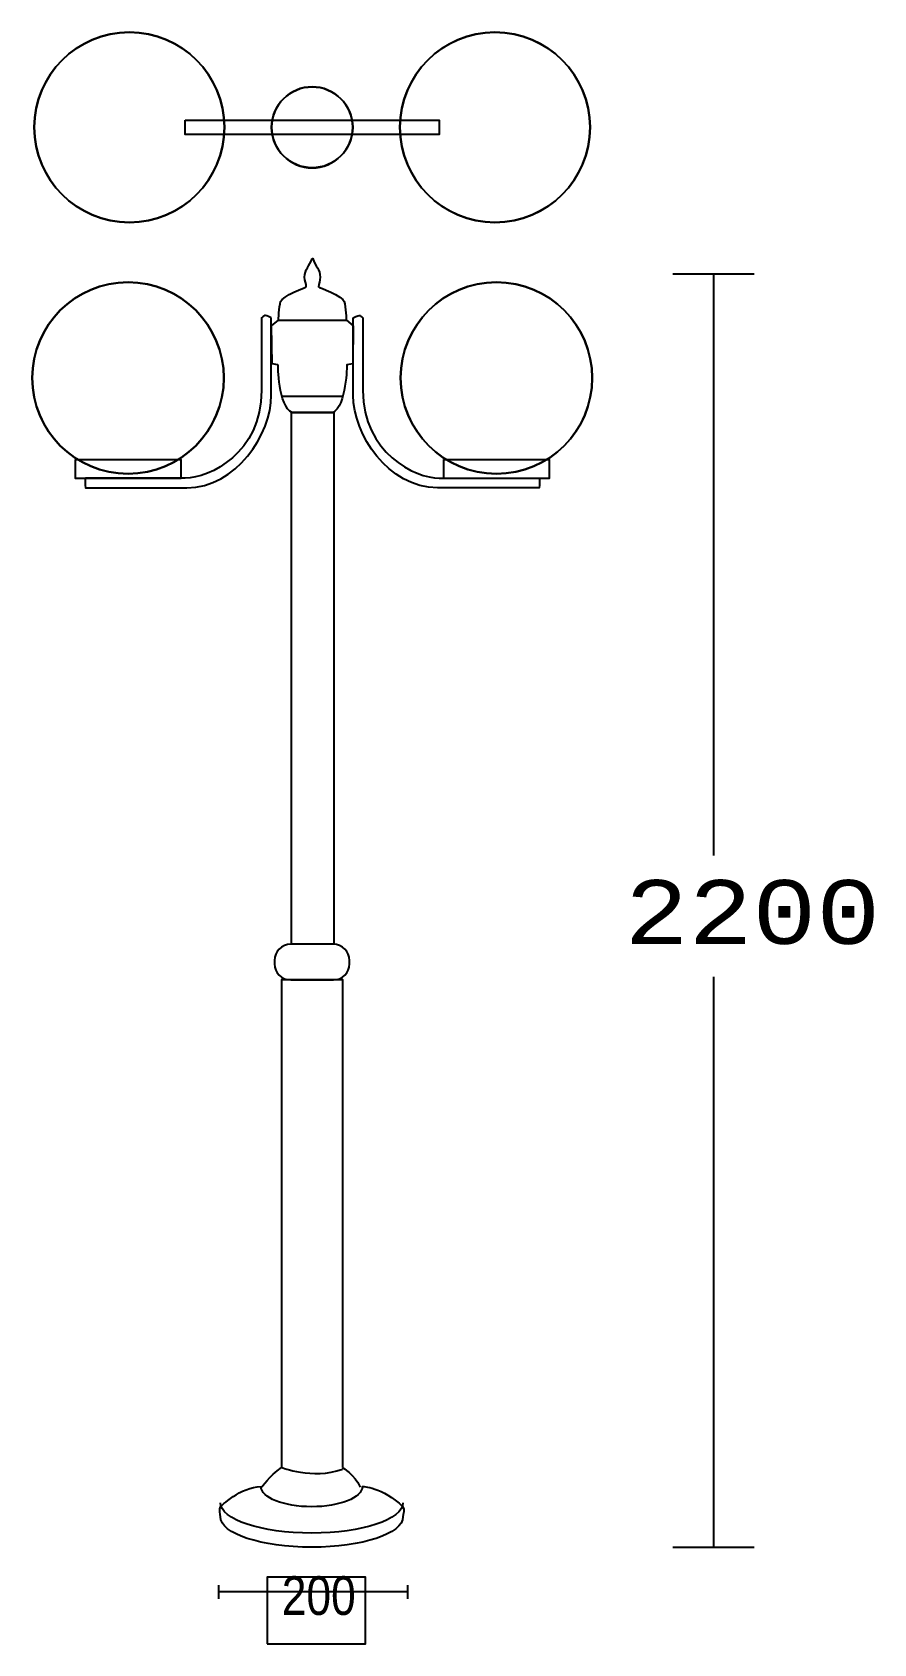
# Model space of a CAD drawing. Extents: x 0 to 156, y 0 to 298.
import ezdxf

# ---------------------------------------------------------------- set-up
doc = ezdxf.new("R2010")
doc.units = 0
doc.layers.add('LIVELLO_1', color=160, linetype='Continuous')
doc.styles.add('STD', font='txt')

# ---------------------------------------------------------------- blocks, each defined once
blk = doc.blocks.new('AI9-BLK1')
at = {"layer": 'LIVELLO_1', "color": 7}
for p, q in [((44.81, 103.99), (59.78, 103.99)), ((52.3, 103.99), (52.3, -3.4)), ((-28.04, 95.46), (-15.5, 95.46)), ((-27.34, 81.41), (-16.26, 81.41)), ((52.3, -25.85), (52.3, -131.19)), ((44.81, -131.19), (59.78, -131.19)), ((-39.13, -138.18), (-39.13, -140.7)), ((-4.23, -139.44), (-39.13, -139.44)), ((-4.23, -138.18), (-4.23, -140.7))]:
    blk.add_line(p, q, dxfattribs=at)
for points in [[(-45.24, 132.4), (1.62, 132.4), (1.62, 129.76), (-45.24, 129.76)], [(-25.62, -19.81), (-25.62, 78.44), (-17.81, 78.44), (-17.81, -19.81)], [(-65.54, 69.74), (-46.08, 69.74), (-46.08, 66.2), (-65.54, 66.2)], [(-65.54, 69.74), (-46.08, 69.74), (-46.08, 66.2), (-65.54, 66.2)], [(2.49, 69.74), (21.95, 69.74), (21.95, 66.2), (2.49, 66.2)], [(2.49, 69.74), (21.95, 69.74), (21.95, 66.2), (2.49, 66.2)], [(-30.12, -149.02), (-11.98, -149.02), (-11.98, -136.71), (-30.12, -136.71)]]:
    blk.add_lwpolyline(points, close=True, dxfattribs=at)
blk.add_lwpolyline([(-27.41, -116.45), (-27.41, -26.35), (-16.18, -26.35), (-16.18, -116.45)], dxfattribs=at)
for centre, radius in [((-55.57, 131.08), 17.56), ((11.95, 131.08), 17.56), ((-21.81, 131.08), 7.48), ((-55.81, 84.78), 17.69), ((12.22, 84.78), 17.69)]:
    blk.add_circle(centre, radius, dxfattribs=at)
for points, knots in [([(-73.13, 131.08), (-73.13, 140.78), (-65.27, 148.64), (-55.57, 148.64), (-45.87, 148.64), (-38.01, 140.78), (-38.01, 131.08), (-38.01, 121.38), (-45.87, 113.51), (-55.57, 113.51), (-65.27, 113.51), (-73.13, 121.38), (-73.13, 131.08)], [0, 0, 0, 0, 1, 1, 1, 2, 2, 2, 3, 3, 3, 4, 4, 4, 4]), ([(-5.61, 131.08), (-5.61, 140.78), (2.26, 148.64), (11.95, 148.64), (21.65, 148.64), (29.52, 140.78), (29.52, 131.08), (29.52, 121.38), (21.65, 113.51), (11.95, 113.51), (2.26, 113.51), (-5.61, 121.38), (-5.61, 131.08)], [0, 0, 0, 0, 1, 1, 1, 2, 2, 2, 3, 3, 3, 4, 4, 4, 4]), ([(-29.29, 131.08), (-29.29, 135.21), (-25.94, 138.56), (-21.81, 138.56), (-17.68, 138.56), (-14.33, 135.21), (-14.33, 131.08), (-14.33, 126.95), (-17.68, 123.59), (-21.81, 123.59), (-25.94, 123.59), (-29.29, 126.95), (-29.29, 131.08)], [0, 0, 0, 0, 1, 1, 1, 2, 2, 2, 3, 3, 3, 4, 4, 4, 4]), ([(-21.84, 106.84), (-22.28, 105.46), (-23.21, 104.84), (-23.21, 103.41), (-23.21, 102.72), (-22.9, 102.28), (-22.9, 101.6), (-22.9, 101.6), (-27.42, 99.9), (-27.65, 98.89), (-27.89, 97.87), (-28.04, 95.46), (-28.04, 95.46), (-28.04, 95.46), (-29.29, 94.44), (-29.29, 94.44), (-29.29, 94.44), (-29.21, 87.42), (-29.21, 87.42), (-29.21, 87.42), (-28.12, 87.19), (-28.12, 87.19), (-28.12, 87.19), (-28.12, 79.62), (-25.47, 78.37), (-25.47, 78.37), (-21.77, 78.37), (-21.77, 78.37), (-21.77, 78.37), (-18.07, 78.37), (-18.07, 78.37), (-15.42, 79.62), (-15.42, 87.19), (-15.42, 87.19), (-15.42, 87.19), (-14.33, 87.42), (-14.33, 87.42), (-14.33, 87.42), (-14.25, 94.44), (-14.25, 94.44), (-14.25, 94.44), (-15.5, 95.46), (-15.5, 95.46), (-15.5, 95.46), (-15.65, 97.87), (-15.89, 98.89), (-16.12, 99.9), (-20.64, 101.6), (-20.64, 101.6), (-20.64, 102.28), (-20.33, 102.72), (-20.33, 103.41), (-20.33, 104.84), (-21.26, 105.46), (-21.7, 106.84), (-21.7, 106.84), (-21.84, 106.84), (-21.84, 106.84)], [0, 0, 0, 0, 1, 1, 1, 2, 2, 2, 3, 3, 3, 4, 4, 4, 5, 5, 5, 6, 6, 6, 7, 7, 7, 8, 8, 8, 9, 9, 9, 10, 10, 10, 11, 11, 11, 12, 12, 12, 13, 13, 13, 14, 14, 14, 15, 15, 15, 16, 16, 16, 17, 17, 17, 18, 18, 18, 19, 19, 19, 19]), ([(-73.5, 84.78), (-73.5, 94.55), (-65.58, 102.47), (-55.81, 102.47), (-46.04, 102.47), (-38.12, 94.55), (-38.12, 84.78), (-38.12, 75), (-46.04, 67.08), (-55.81, 67.08), (-65.58, 67.08), (-73.5, 75), (-73.5, 84.78)], [0, 0, 0, 0, 1, 1, 1, 2, 2, 2, 3, 3, 3, 4, 4, 4, 4]), ([(-5.47, 84.78), (-5.47, 94.55), (2.45, 102.47), (12.22, 102.47), (21.99, 102.47), (29.91, 94.55), (29.91, 84.78), (29.91, 75), (21.99, 67.08), (12.22, 67.08), (2.45, 67.08), (-5.47, 75), (-5.47, 84.78)], [0, 0, 0, 0, 1, 1, 1, 2, 2, 2, 3, 3, 3, 4, 4, 4, 4]), ([(-29.36, 95.92), (-29.36, 95.92), (-29.36, 81.58), (-29.36, 81.58), (-29.36, 74.38), (-35.86, 64.49), (-44.94, 64.49), (-44.94, 64.49), (-63.69, 64.49), (-63.69, 64.49), (-63.78, 65.19), (-63.78, 65.6), (-63.69, 66.29), (-63.69, 66.29), (-45.24, 66.29), (-45.24, 66.29), (-40.78, 66.29), (-31.16, 70.93), (-31.16, 82.47), (-31.16, 82.47), (-31.16, 95.92), (-31.16, 95.92), (-30.65, 96.16), (-30.86, 96.69), (-29.36, 95.92)], [0, 0, 0, 0, 1, 1, 1, 2, 2, 2, 3, 3, 3, 4, 4, 4, 5, 5, 5, 6, 6, 6, 7, 7, 7, 8, 8, 8, 8]), ([(-14.23, 95.92), (-14.23, 95.92), (-14.23, 81.58), (-14.23, 81.58), (-14.23, 74.38), (-7.73, 64.49), (1.35, 64.49), (1.35, 64.49), (20.1, 64.49), (20.1, 64.49), (20.19, 65.19), (20.19, 65.6), (20.1, 66.29), (20.1, 66.29), (1.65, 66.29), (1.65, 66.29), (-2.81, 66.29), (-12.43, 70.93), (-12.43, 82.47), (-12.43, 82.47), (-12.43, 95.92), (-12.43, 95.92), (-12.94, 96.16), (-12.73, 96.69), (-14.23, 95.92)], [0, 0, 0, 0, 1, 1, 1, 2, 2, 2, 3, 3, 3, 4, 4, 4, 5, 5, 5, 6, 6, 6, 7, 7, 7, 8, 8, 8, 8]), ([(-25.77, -19.81), (-25.77, -19.81), (-17.9, -19.81), (-17.9, -19.81), (-16.25, -19.81), (-14.91, -21.16), (-14.91, -22.81), (-14.91, -22.81), (-14.91, -23.42), (-14.91, -23.42), (-14.91, -25.07), (-16.25, -26.41), (-17.9, -26.41), (-17.9, -26.41), (-25.77, -26.41), (-25.77, -26.41), (-27.43, -26.41), (-28.77, -25.07), (-28.77, -23.42), (-28.77, -23.42), (-28.77, -22.81), (-28.77, -22.81), (-28.77, -21.16), (-27.43, -19.81), (-25.77, -19.81)], [0, 0, 0, 0, 1, 1, 1, 2, 2, 2, 3, 3, 3, 4, 4, 4, 5, 5, 5, 6, 6, 6, 7, 7, 7, 8, 8, 8, 8]), ([(-5.06, -123.71), (-4.65, -124.19), (-5.06, -125.05), (-5.06, -125.58), (-5.06, -128.68), (-12.6, -131.19), (-21.9, -131.19), (-31.2, -131.19), (-38.74, -128.68), (-38.74, -125.58), (-38.74, -125.14), (-39.03, -124.12), (-38.74, -123.71), (-38.74, -123.71), (-35, -119.97), (-31.25, -119.97)], [0, 0, 0, 0, 1, 1, 1, 2, 2, 2, 3, 3, 3, 4, 4, 4, 5, 5, 5, 5]), ([(-12.55, -119.97), (-12.55, -122.03), (-16.74, -123.71), (-21.9, -123.71), (-27.07, -123.71), (-31.25, -122.03), (-31.25, -119.97)], [0, 0, 0, 0, 1, 1, 1, 2, 2, 2, 2]), ([(-5.06, -122.96), (-5.06, -126.06), (-12.6, -128.57), (-21.9, -128.57), (-31.2, -128.57), (-38.74, -126.06), (-38.74, -122.96)], [0, 0, 0, 0, 1, 1, 1, 2, 2, 2, 2])]:
    blk.add_open_spline(points, degree=3, knots=knots, dxfattribs=at)
for points in [[(-31.08, -120.07), (-31.08, -120.07), (-29.76, -118.09), (-27.45, -116.44)], [(-27.45, -116.44), (-27.45, -116.44), (-21.84, -118.75), (-16.23, -116.77)], [(-16.23, -116.44), (-16.23, -116.44), (-13.92, -117.77), (-12.93, -120.07)], [(-12.55, -119.97), (-12.55, -119.97), (-8.81, -119.97), (-5.06, -123.71)]]:
    blk.add_open_spline(points, degree=3, dxfattribs=at)
at = {"layer": 'LIVELLO_1', "color": 7, "attachment_point": 1, "style": 'STD'}
for s, insert, char_height in [('\\fCourier|b0|i0;\\H11.7855;\\C7;2200', (35.86, -7.96), 11.7855), ('\\fArial Narrow|b0|i0;\\H7.1427;\\C7;20\\H7.1427;0', (-27.42, -136.55), 7.1427)]:
    blk.add_mtext(s, dxfattribs=dict(at, insert=insert, char_height=char_height))

msp = doc.modelspace()

# ---------------------------------------------------------------- block references
at = {"layer": 'LIVELLO_1', "color": 7}
msp.add_blockref('AI9-BLK1', (73.876111, 149.041893), dxfattribs=at)

doc.saveas('drawing.dxf')
